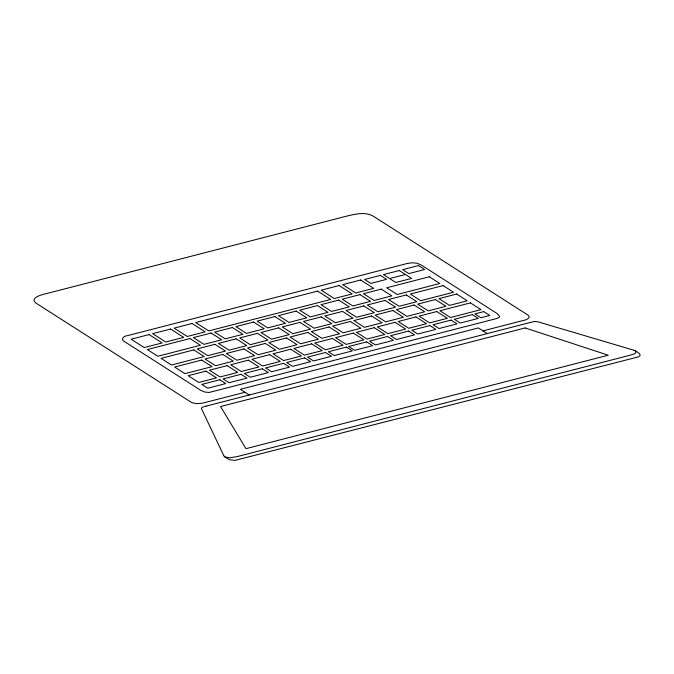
<?xml version="1.0" encoding="UTF-8"?>
<svg xmlns="http://www.w3.org/2000/svg" width="674" height="674" viewBox="0 0 674 674"><rect width="100%" height="100%" fill="white"/><g stroke="black" fill="none" stroke-linecap="round" stroke-linejoin="round"><path stroke-width="1.01" d="M530.135 322.509L534.457 321.515L537.523 321.692L634.192 350.32M529.933 322.568L206.758 405.959M389.639 278.547L405.436 274.47M245.016 392.268L202.419 403.187L196.564 403.692L191.955 402.715L36.278 303.317C28.67 297.798 42.605 294.42 46.666 293.544L347.295 215.975C355.737 213.97 365.51 211.577 373.489 216.312L527.691 314.935C532.115 317.454 525.846 320.293 523.243 320.479L482.972 330.875M206.547 406.009L202.326 407.197L201.366 408.427L223.785 455.675M635.616 350.994C637.663 352.089 642.853 355.316 638.421 356.858L235.875 460.157A14.971 6.302 2.6 0 1 234.569 460.376L229.185 459.66L224.83 456.862A6.791 2.856 2.6 0 1 224.071 456.138L223.861 455.818M487.243 333.605L478.371 327.926L240.407 389.328L249.287 395.006M224.83 456.862A4.962 2.089 2.6 0 0 224.998 456.972L229.75 457.798L237.484 456.525L628.859 355.543C630.822 354.777 638.084 353.791 635.481 350.91A6.791 2.856 2.6 0 0 634.183 350.328M499.636 316.392L498.886 317.606L496.46 318.591L209.184 392.453L204.845 392.057L200.616 390.254L124.631 341.659C119.938 339.671 123.906 335.644 127.352 335.694L406.911 263.559L411.763 262.793L416.776 263.189L421.14 264.949L497.151 313.562L499.636 316.392M149.089 334.582L131.135 339.216L144.202 347.573L162.156 342.94L149.089 334.582M170.606 329.03L152.653 333.664L165.711 342.021L183.673 337.388L170.606 329.03M192.124 323.486L174.162 328.112L187.229 336.469L205.191 331.835L192.124 323.486M317.606 291.109L195.679 322.568L208.746 330.917L330.673 299.458L317.606 291.109M339.123 285.557L321.161 290.191L334.228 298.54L352.19 293.915L339.123 285.557M360.641 280.005L342.678 284.639L355.746 292.996L373.699 288.362L360.641 280.005M380.397 275.396L364.6 279.466L370.767 283.417L386.564 279.339L380.397 275.396M399.261 270.527L383.464 274.604L395.807 282.49L411.603 278.421L399.261 270.527M418.478 265.573L402.681 269.642L408.848 273.593L424.645 269.516L418.478 265.573M189.933 338.55L147.286 349.553L157.792 356.268L200.431 345.265L189.933 338.55M211.122 333.023L193.379 337.598L203.952 344.355L221.695 339.78L211.122 333.023M232.387 327.53L214.644 332.113L225.217 338.87L242.96 334.296L232.387 327.53M253.66 322.046L235.908 326.62L246.482 333.386L264.225 328.802L253.66 322.046M274.925 316.561L257.173 321.136L267.747 327.901L285.49 323.318L274.925 316.561M296.189 311.076L278.438 315.651L289.011 322.408L306.754 317.833L296.189 311.076M317.454 305.583L299.703 310.166L310.276 316.923L328.019 312.348L317.454 305.583M338.719 300.099L320.967 304.673L331.541 311.439L349.284 306.855L338.719 300.099M359.983 294.614L342.232 299.189L352.805 305.954L370.548 301.371L359.983 294.614M381.248 289.129L363.497 293.704L374.07 300.461L391.813 295.886L381.248 289.129M429.321 276.778L386.682 287.781L397.18 294.496L439.827 283.501L429.321 276.778M214.922 344.313L197.179 348.896L207.752 355.653L225.495 351.078L214.922 344.313M236.186 338.828L218.443 343.411L229.017 350.168L246.76 345.594L236.186 338.828M257.451 333.344L239.708 337.918L250.281 344.684L268.025 340.1L257.451 333.344M278.716 327.859L260.973 332.434L271.546 339.191L289.289 334.616L278.716 327.859M299.981 322.366L282.238 326.949L292.811 333.706L310.554 329.131L299.981 322.366M321.245 316.881L303.502 321.464L314.076 328.221L331.819 323.646L321.245 316.881M342.51 311.396L324.767 315.971L335.34 322.736L353.083 318.153L342.51 311.396M363.775 305.912L346.032 310.487L356.605 317.252L374.348 312.669L363.775 305.912M385.039 300.419L367.296 305.002L377.87 311.759L395.613 307.184L385.039 300.419M406.312 294.934L388.561 299.517L399.134 306.274L416.877 301.699L406.312 294.934M193.826 349.907L161.069 358.366L171.466 365.013L204.23 356.563L193.826 349.907M443.096 285.591L410.34 294.049L420.745 300.697L453.501 292.246L443.096 285.591M222.749 354.406L204.997 358.981L215.57 365.738L233.314 361.163L222.749 354.406M244.013 348.913L226.27 353.496L236.835 360.253L254.578 355.678L244.013 348.913M265.278 343.428L247.535 348.011L258.1 354.768L275.843 350.194L265.278 343.428M286.543 337.944L268.8 342.518L279.365 349.284L297.108 344.7L286.543 337.944M307.807 332.459L290.064 337.034L300.629 343.791L318.372 339.216L307.807 332.459M329.072 326.966L311.329 331.549L321.894 338.306L339.637 333.731L329.072 326.966M350.337 321.481L332.594 326.064L343.159 332.821L360.902 328.246L350.337 321.481M371.601 315.996L353.858 320.571L364.423 327.337L382.166 322.753L371.601 315.996M392.866 310.512L375.123 315.087L385.688 321.852L403.431 317.269L392.866 310.512M414.131 305.019L396.388 309.602L406.953 316.359L424.696 311.784L414.131 305.019M435.396 299.534L417.653 304.117L428.217 310.874L445.961 306.299L435.396 299.534M456.66 294.049L438.917 298.624L449.482 305.389L467.225 300.806L456.66 294.049M201.711 360.034L174.617 367.027L184.954 373.64L212.049 366.648L201.711 360.034M205.915 371.121L188.172 375.696L198.737 382.461L216.489 377.878L205.915 371.121M227.18 365.637L209.437 370.211L220.01 376.968L237.754 372.393L227.18 365.637M248.445 360.143L230.702 364.727L241.275 371.484L259.018 366.909L248.445 360.143M269.71 354.659L251.966 359.242L262.54 365.999L280.283 361.416L269.71 354.659M290.772 349.225L273.029 353.799L283.602 360.565L301.345 355.982L290.772 349.225M311.632 343.841L293.889 348.424L304.454 355.181L322.206 350.606L311.632 343.841M332.493 338.458L314.75 343.041L325.315 349.798L343.066 345.223L332.493 338.458M353.353 333.082L335.61 337.657L346.175 344.414L363.926 339.839L353.353 333.082M374.213 327.699L356.47 332.274L367.035 339.03L384.787 334.456L374.213 327.699M395.074 322.315L377.33 326.89L387.895 333.655L405.638 329.072L395.074 322.315M415.934 316.932L398.191 321.506L408.756 328.272L426.499 323.688L415.934 316.932M436.794 311.548L419.051 316.131L429.616 322.888L447.359 318.313L436.794 311.548M470.41 302.879L439.911 310.748L450.476 317.505L480.975 309.636L470.41 302.879M483.713 311.615L474.884 313.899L480.899 317.74L489.728 315.466L483.713 311.615M219.8 379.765L201.796 384.416L207.752 388.216L225.748 383.573L219.8 379.765M241.065 374.281L223.06 378.923L229.017 382.731L247.021 378.089L241.065 374.281M262.329 368.796L244.325 373.438L250.281 377.246L268.286 372.604L262.329 368.796M283.594 363.303L265.59 367.953L271.546 371.762L289.55 367.111L283.594 363.303M304.656 357.869L286.652 362.519L292.609 366.327L310.613 361.677L304.656 357.869M325.517 352.494L307.512 357.136L313.469 360.944L331.465 356.302L325.517 352.494M346.377 347.11L328.373 351.752L334.329 355.56L352.325 350.918L346.377 347.11M366.639 341.878L348.643 346.52L354.591 350.328L372.596 345.686L366.639 341.878M387.499 336.495L369.504 341.145L375.452 344.945L393.456 340.303L387.499 336.495M408.562 331.06L390.566 335.703L396.514 339.511L414.518 334.868L408.562 331.06M429.827 325.576L411.831 330.218L417.779 334.026L435.783 329.384L429.827 325.576M451.091 320.091L433.096 324.733L439.044 328.541L457.048 323.899L451.091 320.091M472.364 314.598L454.36 319.249L460.308 323.057L478.313 318.406L472.364 314.598M525.172 327.943L220.541 406.54L245.993 448.673L608.226 355.206L525.172 327.943"/></g></svg>
